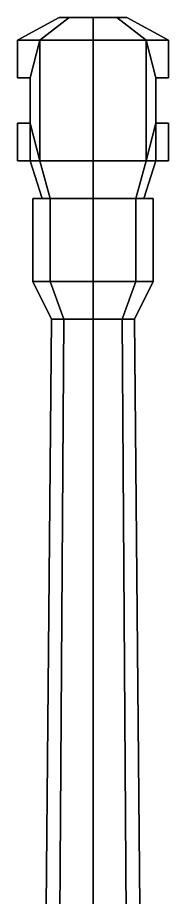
# Model space of a CAD drawing. Header units: millimetres. Extents: x -1.2 to 1.2, y -3.5 to 10.4.
# Drawn here: x -0.1 to 0.1, y 2.123 to 3.29 of the extents above; entities that cross this region are included whole.
import ezdxf

# ---------------------------------------------------------------- set-up
doc = ezdxf.new("R2010")
doc.units = ezdxf.units.MM
doc.layers.add('gun', color=1, linetype='Continuous')

msp = doc.modelspace()

# ---------------------------------------------------------------- linework, layer by layer
at = {"layer": 'gun'}
for points in [[(-0.0318, 3.29, -2.6182), (-0.045, 3.29, -2.65), (-0.1, 3.26, -2.65), (-0.0707, 3.26, -2.5793)], [(-0.045, 3.29, -2.65), (-0.0318, 3.29, -2.6818), (-0.0707, 3.26, -2.7207), (-0.1, 3.26, -2.65)], [(0, 3.29, -2.605), (-0.0318, 3.29, -2.6182), (-0.0707, 3.26, -2.5793), (0, 3.26, -2.55)], [(-0.0318, 3.29, -2.6818), (0, 3.29, -2.695), (0, 3.26, -2.75), (-0.0707, 3.26, -2.7207)], [(0.0318, 3.29, -2.6182), (0, 3.29, -2.605), (0, 3.26, -2.55), (0.0707, 3.26, -2.5793)], [(0, 3.29, -2.695), (0.0318, 3.29, -2.6818), (0.0707, 3.26, -2.7207), (0, 3.26, -2.75)], [(0.045, 3.29, -2.65), (0.0318, 3.29, -2.6182), (0.0707, 3.26, -2.5793), (0.1, 3.26, -2.65)], [(0.0318, 3.29, -2.6818), (0.045, 3.29, -2.65), (0.1, 3.26, -2.65), (0.0707, 3.26, -2.7207)], [(-0.0707, 3.26, -2.5793), (-0.1, 3.26, -2.65), (-0.1, 3.21, -2.65), (-0.0834, 3.21, -2.61)], [(-0.1, 3.26, -2.65), (-0.0707, 3.26, -2.7207), (-0.0834, 3.21, -2.69), (-0.1, 3.21, -2.65)], [(-0.0707, 3.26, -2.5793), (-0.0834, 3.21, -2.61), (-0.0834, 3.15, -2.61), (-0.0707, 3.1, -2.5793)], [(-0.0834, 3.21, -2.69), (-0.0707, 3.26, -2.7207), (-0.0707, 3.1, -2.7207), (-0.0834, 3.15, -2.69)], [(0, 3.26, -2.55), (-0.0707, 3.26, -2.5793), (-0.0707, 3.1, -2.5793), (0, 3.1, -2.55)], [(-0.0707, 3.26, -2.7207), (0, 3.26, -2.75), (0, 3.1, -2.75), (-0.0707, 3.1, -2.7207)], [(0.0707, 3.26, -2.5793), (0, 3.26, -2.55), (0, 3.1, -2.55), (0.0707, 3.1, -2.5793)], [(0, 3.26, -2.75), (0.0707, 3.26, -2.7207), (0.0707, 3.1, -2.7207), (0, 3.1, -2.75)], [(0.0707, 3.26, -2.7207), (0.0834, 3.21, -2.69), (0.0834, 3.15, -2.69), (0.0707, 3.1, -2.7207)], [(0.0707, 3.26, -2.7207), (0.1, 3.26, -2.65), (0.1, 3.21, -2.65), (0.0834, 3.21, -2.69)], [(0.0834, 3.21, -2.61), (0.0707, 3.26, -2.5793), (0.0707, 3.1, -2.5793), (0.0834, 3.15, -2.61)], [(0.1, 3.26, -2.65), (0.0707, 3.26, -2.5793), (0.0834, 3.21, -2.61), (0.1, 3.21, -2.65)], [(-0.0834, 3.15, -2.61), (-0.1, 3.15, -2.65), (-0.1, 3.1, -2.65), (-0.0834, 3.1, -2.61)], [(-0.1, 3.15, -2.65), (-0.0834, 3.15, -2.69), (-0.0834, 3.1, -2.69), (-0.1, 3.1, -2.65)], [(-0.0834, 3.15, -2.61), (-0.0834, 3.1, -2.61), (-0.0834, 3.1, -2.61), (-0.0707, 3.1, -2.5793)], [(-0.0834, 3.15, -2.69), (-0.0834, 3.15, -2.69), (-0.0707, 3.1, -2.7207), (-0.0834, 3.1, -2.69)], [(0.0834, 3.15, -2.69), (0.0834, 3.1, -2.69), (0.0834, 3.1, -2.69), (0.0707, 3.1, -2.7207)], [(0.0834, 3.15, -2.61), (0.0834, 3.15, -2.61), (0.0707, 3.1, -2.5793), (0.0834, 3.1, -2.61)], [(0.0834, 3.15, -2.69), (0.1, 3.15, -2.65), (0.1, 3.1, -2.65), (0.0834, 3.1, -2.69)], [(0.1, 3.15, -2.65), (0.0834, 3.15, -2.61), (0.0834, 3.1, -2.61), (0.1, 3.1, -2.65)], [(-0.0707, 3.1, -2.5793), (-0.0834, 3.1, -2.61), (-0.0676, 3.05, -2.62), (-0.0566, 3.05, -2.5934)], [(-0.0834, 3.1, -2.69), (-0.0707, 3.1, -2.7207), (-0.0566, 3.05, -2.7066), (-0.0676, 3.05, -2.68)], [(0, 3.1, -2.55), (-0.0707, 3.1, -2.5793), (-0.0566, 3.05, -2.5934), (0, 3.05, -2.57)], [(-0.0707, 3.1, -2.7207), (0, 3.1, -2.75), (0, 3.05, -2.73), (-0.0566, 3.05, -2.7066)], [(0.0707, 3.1, -2.5793), (0, 3.1, -2.55), (0, 3.05, -2.57), (0.0566, 3.05, -2.5934)], [(0, 3.1, -2.75), (0.0707, 3.1, -2.7207), (0.0566, 3.05, -2.7066), (0, 3.05, -2.73)], [(0.0834, 3.1, -2.61), (0.0707, 3.1, -2.5793), (0.0566, 3.05, -2.5934), (0.0676, 3.05, -2.62)], [(0.0707, 3.1, -2.7207), (0.0834, 3.1, -2.69), (0.0676, 3.05, -2.68), (0.0566, 3.05, -2.7066)], [(-0.0566, 3.05, -2.5934), (-0.08, 3.05, -2.65), (-0.08, 2.94, -2.65), (-0.0566, 2.94, -2.5934)], [(-0.08, 3.05, -2.65), (-0.0566, 3.05, -2.7066), (-0.0566, 2.94, -2.7066), (-0.08, 2.94, -2.65)], [(0, 3.05, -2.57), (-0.0566, 3.05, -2.5934), (-0.0566, 2.94, -2.5934), (0, 2.94, -2.57)], [(-0.0566, 3.05, -2.7066), (0, 3.05, -2.73), (0, 2.94, -2.73), (-0.0566, 2.94, -2.7066)], [(0.0566, 3.05, -2.5934), (0, 3.05, -2.57), (0, 2.94, -2.57), (0.0566, 2.94, -2.5934)], [(0, 3.05, -2.73), (0.0566, 3.05, -2.7066), (0.0566, 2.94, -2.7066), (0, 2.94, -2.73)], [(0.08, 3.05, -2.65), (0.0566, 3.05, -2.5934), (0.0566, 2.94, -2.5934), (0.08, 2.94, -2.65)], [(0.0566, 3.05, -2.7066), (0.08, 3.05, -2.65), (0.08, 2.94, -2.65), (0.0566, 2.94, -2.7066)], [(-0.0389, 2.89, -2.6889), (-0.055, 2.89, -2.65), (-0.08, 2.94, -2.65), (-0.0566, 2.94, -2.7066)], [(-0.055, 2.89, -2.65), (-0.0389, 2.89, -2.6111), (-0.0566, 2.94, -2.5934), (-0.08, 2.94, -2.65)], [(0, 2.89, -2.705), (-0.0389, 2.89, -2.6889), (-0.0566, 2.94, -2.7066), (0, 2.94, -2.73)], [(-0.0389, 2.89, -2.6111), (0, 2.89, -2.595), (0, 2.94, -2.57), (-0.0566, 2.94, -2.5934)], [(0.0389, 2.89, -2.6889), (0, 2.89, -2.705), (0, 2.94, -2.73), (0.0566, 2.94, -2.7066)], [(0, 2.89, -2.595), (0.0389, 2.89, -2.6111), (0.0566, 2.94, -2.5934), (0, 2.94, -2.57)], [(0.055, 2.89, -2.65), (0.0389, 2.89, -2.6889), (0.0566, 2.94, -2.7066), (0.08, 2.94, -2.65)], [(0.0389, 2.89, -2.6111), (0.055, 2.89, -2.65), (0.08, 2.94, -2.65), (0.0566, 2.94, -2.5934)], [(-0.046, 1.77, -2.696), (-0.065, 1.77, -2.65), (-0.055, 2.89, -2.65), (-0.0389, 2.89, -2.6889)], [(-0.065, 1.77, -2.65), (-0.046, 1.77, -2.604), (-0.0389, 2.89, -2.6111), (-0.055, 2.89, -2.65)], [(0, 1.77, -2.715), (-0.046, 1.77, -2.696), (-0.0389, 2.89, -2.6889), (0, 2.89, -2.705)], [(-0.046, 1.77, -2.604), (0, 1.77, -2.585), (0, 2.89, -2.595), (-0.0389, 2.89, -2.6111)], [(0.046, 1.77, -2.696), (0, 1.77, -2.715), (0, 2.89, -2.705), (0.0389, 2.89, -2.6889)], [(0, 1.77, -2.585), (0.046, 1.77, -2.604), (0.0389, 2.89, -2.6111), (0, 2.89, -2.595)], [(0.065, 1.77, -2.65), (0.046, 1.77, -2.696), (0.0389, 2.89, -2.6889), (0.055, 2.89, -2.65)], [(0.046, 1.77, -2.604), (0.065, 1.77, -2.65), (0.055, 2.89, -2.65), (0.0389, 2.89, -2.6111)]]:
    msp.add_3dface(points, dxfattribs=at)

doc.saveas('drawing.dxf')
